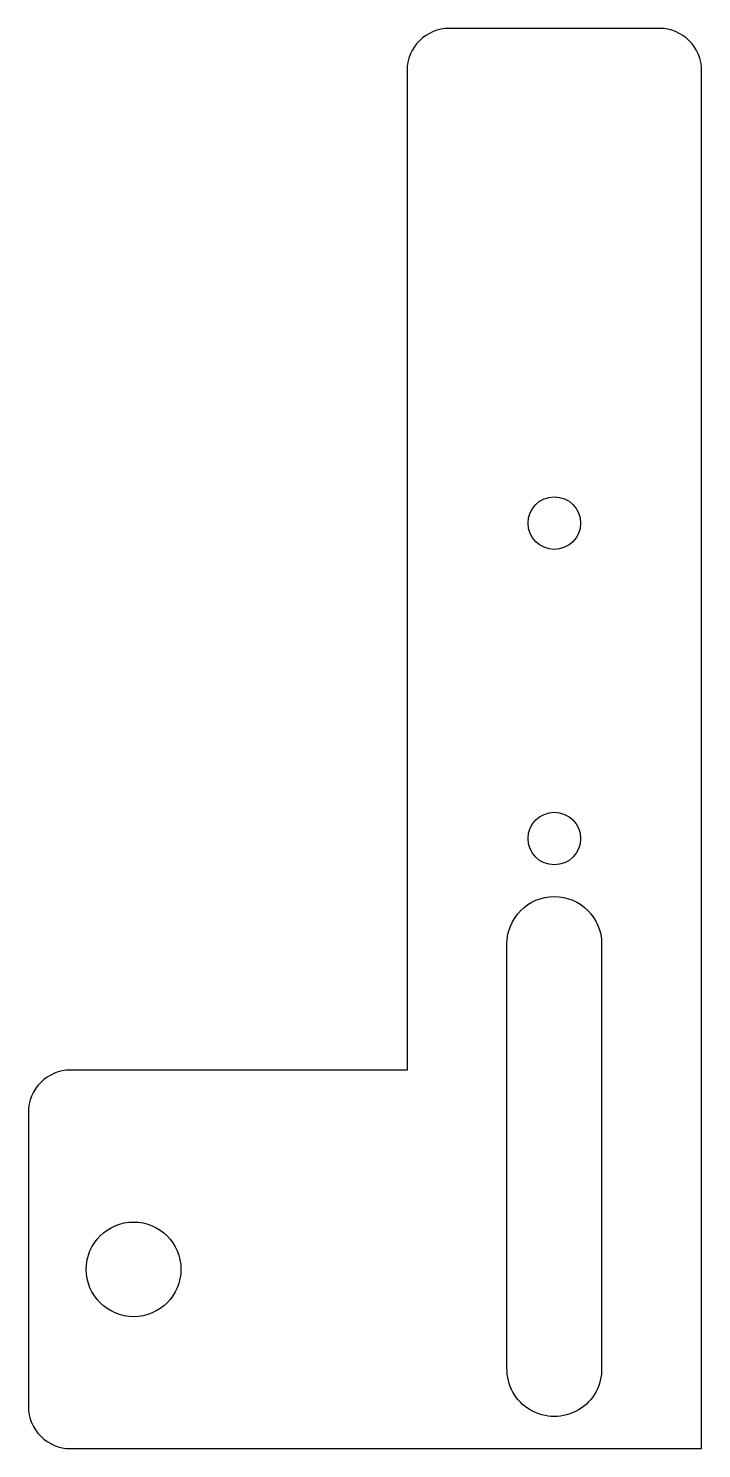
# Model space of a CAD drawing. Header units: millimetres. Extents: x -28.3 to 3.7, y -267 to -199.5.
import ezdxf

# ---------------------------------------------------------------- set-up
doc = ezdxf.new("R2010")
doc.units = ezdxf.units.MM

msp = doc.modelspace()

# ---------------------------------------------------------------- linework, layer by layer
for points in [[(-26.3, -267.007), (3.7, -267.007), (3.7, -201.477, 0.414214), (1.7, -199.477), (-8.3, -199.477, 0.414214), (-10.3, -201.477), (-10.3, -249.007), (-26.3, -249.007, 0.414214), (-28.3, -251.007), (-28.3, -265.007, 0.414214)], [(-1.051, -243.007), (-1.051, -263.174, -1.025994), (-5.55, -263.174), (-5.55, -243.007, -1)]]:
    msp.add_lwpolyline(points, format="xyb", close=True)
for centre, radius in [((-3.3, -223), 1.25), ((-3.3, -238), 1.25), ((-23.3, -258.484), 2.25)]:
    msp.add_circle(centre, radius)

doc.saveas('drawing.dxf')
